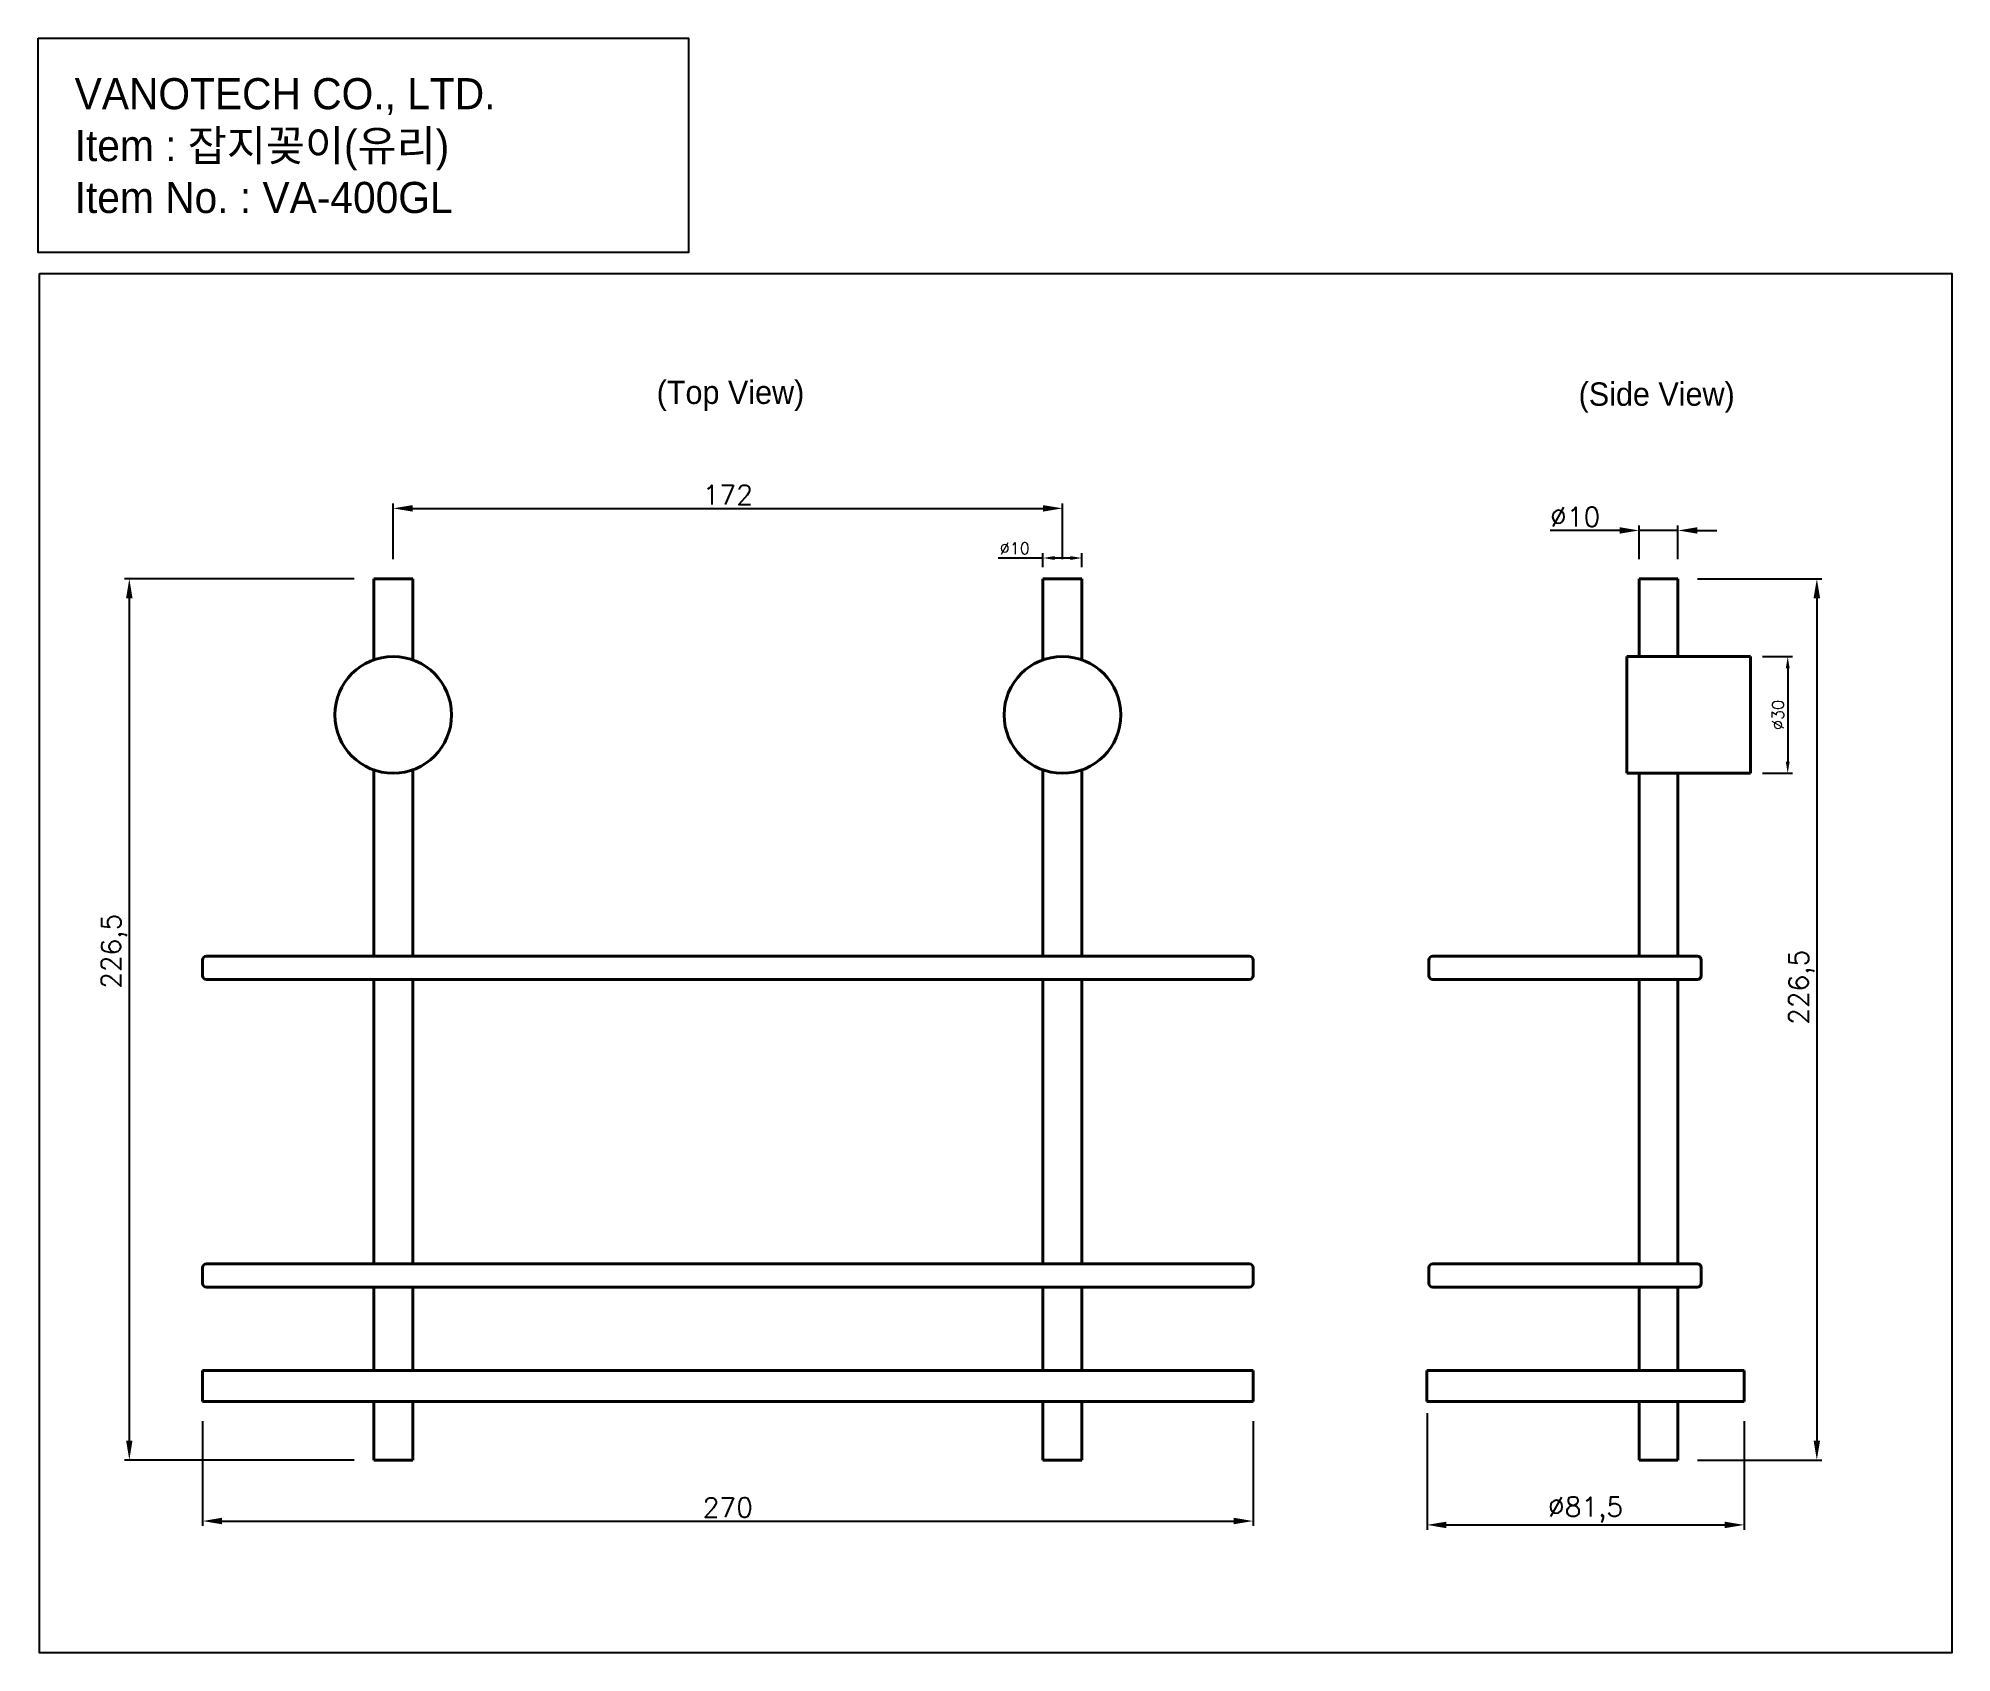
# Model space of a CAD drawing. Header units: millimetres. Extents: x 1596 to 3388, y 1264 to 3080.
# Drawn here: x 1596 to 2087.8, y 1263.8 to 1678.7 of the extents above.
import ezdxf

# ---------------------------------------------------------------- set-up
doc = ezdxf.new("R2010")
doc.units = ezdxf.units.MM
doc.header["$LTSCALE"] = 0.3
doc.styles.get("Standard").update_dxf_attribs({"font": 'txt.shx', "bigfont": 'whgtxt.shx'})
doc.styles.add('스타일', font='', dxfattribs={"height": 20})
doc.styles.get('스타일').set_extended_font_data('Gulim')
doc.dimstyles.new('ISO-25', dxfattribs={"dimtxt": 2.5, "dimasz": 2.5, "dimexe": 1.25, "dimexo": 0.625, "dimtad": 1, "dimtxsty": 'Standard', "dimcen": 2.5, "dimadec": 0, "dimazin": 0, "dimtfac": 1, "dimtmove": 0, "dimatfit": 3, "dimfxl": 1, "dimarcsym": 0})

# ---------------------------------------------------------------- blocks, each defined once
blk = doc.blocks.new('*D1')
at = {"color": 0, "lineweight": -2, "transparency": 16777216}
for p, q in [((1677.22, 1539.81), (1618.14, 1539.81)), ((1619.39, 1534.81), (1619.39, 1318.31)), ((1677.22, 1313.31), (1618.14, 1313.31))]:
    blk.add_line(p, q, dxfattribs=at)
at = {"color": 0, "transparency": 16777216}
for points in [[(1618.56, 1534.81), (1620.22, 1534.81), (1619.39, 1539.81)], [(1618.56, 1318.31), (1620.22, 1318.31), (1619.39, 1313.31)]]:
    blk.add_solid(points, dxfattribs=at)
at = {"layer": 'Defpoints', "color": 0, "transparency": 16777216}
for p in [(1682.22, 1539.81), (1619.39, 1313.31), (1682.22, 1313.31)]:
    blk.add_point(p, dxfattribs=at)
at = {"color": 7, "transparency": 16777216, "insert": (1615.47, 1444.06), "char_height": 5, "attachment_point": 5, "rotation": 90}
blk.add_mtext('226,5', dxfattribs=at)
blk = doc.blocks.new('*D2')
at = {"color": 0, "lineweight": -2, "transparency": 16777216}
for p, q in [((1687.22, 1544.81), (1687.22, 1559.14)), ((1859.22, 1544.81), (1859.22, 1559.14)), ((1692.22, 1557.89), (1854.22, 1557.89))]:
    blk.add_line(p, q, dxfattribs=at)
at = {"color": 0, "transparency": 16777216}
for points in [[(1692.22, 1558.72), (1692.22, 1557.06), (1687.22, 1557.89)], [(1854.22, 1558.72), (1854.22, 1557.06), (1859.22, 1557.89)]]:
    blk.add_solid(points, dxfattribs=at)
at = {"layer": 'Defpoints', "color": 0, "transparency": 16777216}
for p in [(1859.22, 1557.89), (1687.22, 1539.81), (1859.22, 1539.81)]:
    blk.add_point(p, dxfattribs=at)
at = {"color": 7, "transparency": 16777216, "insert": (1773.22, 1561.39), "char_height": 5, "attachment_point": 5}
blk.add_mtext('172', dxfattribs=at)
blk = doc.blocks.new('*D4')
at = {"color": 0, "lineweight": -2, "transparency": 16777216}
for p, q in [((1854.22, 1545.13), (1842.72, 1545.13)), ((1854.22, 1542.81), (1854.22, 1546.38)), ((1861.22, 1545.13), (1857.22, 1545.13)), ((1864.22, 1542.81), (1864.22, 1546.38))]:
    blk.add_line(p, q, dxfattribs=at)
at = {"color": 0, "transparency": 16777216}
for points in [[(1857.22, 1545.63), (1857.22, 1544.63), (1854.22, 1545.13)], [(1861.22, 1545.63), (1861.22, 1544.63), (1864.22, 1545.13)]]:
    blk.add_solid(points, dxfattribs=at)
at = {"layer": 'Defpoints', "color": 0, "transparency": 16777216}
for p in [(1864.22, 1545.13), (1854.22, 1539.81), (1864.22, 1539.81)]:
    blk.add_point(p, dxfattribs=at)
at = {"color": 7, "lineweight": 40, "transparency": 16777216, "insert": (1846.97, 1547.63), "char_height": 3, "attachment_point": 5}
blk.add_mtext('%%C10', dxfattribs=at)
blk = doc.blocks.new('*D6')
at = {"color": 0, "lineweight": -2, "transparency": 16777216}
for p, q in [((2022.42, 1539.81), (2054.37, 1539.81)), ((2053.12, 1534.81), (2053.12, 1318.31)), ((2022.42, 1313.31), (2054.37, 1313.31))]:
    blk.add_line(p, q, dxfattribs=at)
at = {"color": 0, "transparency": 16777216}
for points in [[(2052.28, 1534.81), (2053.95, 1534.81), (2053.12, 1539.81)], [(2052.28, 1318.31), (2053.95, 1318.31), (2053.12, 1313.31)]]:
    blk.add_solid(points, dxfattribs=at)
at = {"layer": 'Defpoints', "color": 0, "transparency": 16777216}
for p in [(2017.42, 1539.81), (2017.42, 1313.31), (2053.12, 1313.31)]:
    blk.add_point(p, dxfattribs=at)
at = {"color": 7, "transparency": 16777216, "insert": (2049.2, 1434.81), "char_height": 5, "attachment_point": 5, "rotation": 90}
blk.add_mtext('226,5', dxfattribs=at)
blk = doc.blocks.new('*D7')
at = {"color": 0, "lineweight": -2, "transparency": 16777216}
for p, q in [((2002.42, 1552.22), (1984.58, 1552.22)), ((2007.42, 1544.81), (2007.42, 1553.47)), ((2017.42, 1552.22), (2007.42, 1552.22)), ((2017.42, 1544.81), (2017.42, 1553.47)), ((2022.42, 1552.22), (2027.42, 1552.22))]:
    blk.add_line(p, q, dxfattribs=at)
at = {"color": 0, "transparency": 16777216}
for points in [[(2002.42, 1553.05), (2002.42, 1551.39), (2007.42, 1552.22)], [(2022.42, 1553.05), (2022.42, 1551.39), (2017.42, 1552.22)]]:
    blk.add_solid(points, dxfattribs=at)
at = {"layer": 'Defpoints', "color": 0, "transparency": 16777216}
for p in [(2017.42, 1552.22), (2007.42, 1539.81), (2017.42, 1539.81)]:
    blk.add_point(p, dxfattribs=at)
at = {"color": 7, "lineweight": -3, "transparency": 16777216, "insert": (1991, 1555.72), "char_height": 5, "attachment_point": 5}
blk.add_mtext('%%C10', dxfattribs=at)
blk = doc.blocks.new('*D5')
at = {"color": 0, "lineweight": -2, "transparency": 16777216}
for p, q in [((2039.11, 1519.81), (2046.88, 1519.81)), ((2045.63, 1516.81), (2045.63, 1492.81)), ((2039.11, 1489.81), (2046.88, 1489.81))]:
    blk.add_line(p, q, dxfattribs=at)
at = {"color": 0, "transparency": 16777216}
for points in [[(2045.13, 1516.81), (2046.13, 1516.81), (2045.63, 1519.81)], [(2045.13, 1492.81), (2046.13, 1492.81), (2045.63, 1489.81)]]:
    blk.add_solid(points, dxfattribs=at)
at = {"layer": 'Defpoints', "color": 0, "transparency": 16777216}
for p in [(2036.11, 1519.81), (2036.11, 1489.81), (2045.63, 1489.81)]:
    blk.add_point(p, dxfattribs=at)
at = {"color": 7, "transparency": 16777216, "insert": (2043.13, 1504.81), "char_height": 3, "attachment_point": 5, "rotation": 90}
blk.add_mtext('%%C30', dxfattribs=at)
blk = doc.blocks.new('*D8')
at = {"color": 0, "lineweight": -2, "transparency": 16777216}
for p, q in [((1638.22, 1323.31), (1638.22, 1296.37)), ((1908.22, 1323.31), (1908.22, 1296.37)), ((1643.22, 1297.62), (1903.22, 1297.62))]:
    blk.add_line(p, q, dxfattribs=at)
at = {"color": 0, "transparency": 16777216}
for points in [[(1643.22, 1298.46), (1643.22, 1296.79), (1638.22, 1297.62)], [(1903.22, 1298.46), (1903.22, 1296.79), (1908.22, 1297.62)]]:
    blk.add_solid(points, dxfattribs=at)
at = {"layer": 'Defpoints', "color": 0, "transparency": 16777216}
for p in [(1638.22, 1328.31), (1908.22, 1328.31), (1908.22, 1297.62)]:
    blk.add_point(p, dxfattribs=at)
at = {"color": 7, "transparency": 16777216, "insert": (1773.22, 1301.12), "char_height": 5, "attachment_point": 5}
blk.add_mtext('270', dxfattribs=at)
blk = doc.blocks.new('*D9')
at = {"color": 0, "lineweight": -2, "transparency": 16777216}
for p, q in [((1952.92, 1325.31), (1952.92, 1295.38)), ((2034.42, 1323.31), (2034.42, 1295.38)), ((1957.92, 1296.63), (2029.42, 1296.63))]:
    blk.add_line(p, q, dxfattribs=at)
at = {"color": 0, "transparency": 16777216}
for points in [[(1957.92, 1297.46), (1957.92, 1295.79), (1952.92, 1296.63)], [(2029.42, 1297.46), (2029.42, 1295.79), (2034.42, 1296.63)]]:
    blk.add_solid(points, dxfattribs=at)
at = {"layer": 'Defpoints', "color": 0, "transparency": 16777216}
for p in [(1952.92, 1330.31), (2034.42, 1328.31), (2034.42, 1296.63)]:
    blk.add_point(p, dxfattribs=at)
at = {"color": 7, "transparency": 16777216, "insert": (1993.67, 1300.54), "char_height": 5, "attachment_point": 5}
blk.add_mtext('%%C81,5', dxfattribs=at)

msp = doc.modelspace()

# ---------------------------------------------------------------- linework, layer by layer
at = {"lineweight": 40}
for p, q in [((1682.219, 1539.808), (1692.219, 1539.808)), ((1682.219, 1518.95), (1682.219, 1539.808)), ((1692.219, 1539.808), (1692.219, 1518.95)), ((1854.219, 1539.808), (1864.219, 1539.808)), ((1854.219, 1518.95), (1854.219, 1539.808)), ((1864.219, 1539.808), (1864.219, 1518.95)), ((2007.416, 1539.808), (2017.416, 1539.808)), ((2007.416, 1519.808), (2007.416, 1539.808)), ((2017.416, 1539.808), (2017.416, 1519.808)), ((2004.316, 1489.808), (2004.316, 1519.808)), ((2004.316, 1519.808), (2036.106, 1519.808)), ((2036.106, 1519.808), (2036.106, 1489.808)), ((1682.219, 1449.808), (1682.219, 1490.666)), ((1692.219, 1490.666), (1692.219, 1449.808)), ((1854.219, 1449.808), (1854.219, 1490.666)), ((1864.219, 1490.666), (1864.219, 1449.808)), ((2036.106, 1489.808), (2004.316, 1489.808)), ((2007.416, 1449.808), (2007.416, 1489.808)), ((2017.416, 1489.808), (2017.416, 1449.808)), ((1682.219, 1442.808), (1682.219, 1449.808)), ((1692.219, 1449.808), (1692.219, 1442.808)), ((1854.219, 1442.808), (1854.219, 1449.808)), ((1864.219, 1449.808), (1864.219, 1442.808)), ((2007.416, 1442.808), (2007.416, 1449.808)), ((2017.416, 1449.808), (2017.416, 1442.808)), ((1638.219, 1441.808), (1638.219, 1437.808)), ((1908.219, 1441.808), (1908.219, 1437.808)), ((1953.416, 1441.808), (1953.416, 1437.808)), ((2023.416, 1441.808), (2023.416, 1437.808)), ((1682.219, 1363.724), (1682.219, 1436.808)), ((1692.219, 1436.808), (1692.219, 1363.724)), ((1854.219, 1363.724), (1854.219, 1436.808)), ((1864.219, 1436.808), (1864.219, 1363.724)), ((2007.416, 1363.724), (2007.416, 1436.808)), ((2017.416, 1436.808), (2017.416, 1363.724)), ((1682.219, 1363.724), (1682.219, 1370.724)), ((1692.219, 1370.724), (1692.219, 1363.724)), ((1854.219, 1363.724), (1854.219, 1370.724)), ((1864.219, 1370.724), (1864.219, 1363.724)), ((2007.416, 1363.724), (2007.416, 1370.724)), ((2017.416, 1370.724), (2017.416, 1363.724)), ((1638.219, 1362.724), (1638.219, 1358.724)), ((1908.219, 1362.724), (1908.219, 1358.724)), ((1953.416, 1362.724), (1953.416, 1358.724)), ((2023.416, 1362.724), (2023.416, 1358.724)), ((1682.219, 1336.308), (1682.219, 1357.724)), ((1692.219, 1357.724), (1692.219, 1336.308)), ((1854.219, 1336.308), (1854.219, 1357.724)), ((1864.219, 1357.724), (1864.219, 1336.308)), ((2007.416, 1336.308), (2007.416, 1357.724)), ((2017.416, 1357.724), (2017.416, 1336.308)), ((1638.219, 1336.308), (1638.219, 1328.308)), ((1638.219, 1336.308), (1908.219, 1336.308)), ((1908.219, 1336.308), (1908.219, 1328.308)), ((1952.916, 1328.308), (1952.916, 1336.308)), ((2034.416, 1336.308), (1952.916, 1336.308)), ((2034.416, 1336.308), (2034.416, 1328.308)), ((1638.219, 1328.308), (1908.219, 1328.308)), ((1692.219, 1328.308), (1682.219, 1328.308)), ((1682.219, 1313.308), (1682.219, 1328.308)), ((1682.219, 1328.308), (1692.219, 1328.308)), ((1692.219, 1328.308), (1692.219, 1313.308)), ((1864.219, 1328.308), (1854.219, 1328.308)), ((1864.219, 1328.308), (1854.219, 1328.308)), ((1854.219, 1313.308), (1854.219, 1328.308)), ((1864.219, 1328.308), (1864.219, 1313.308)), ((2034.416, 1328.308), (1952.916, 1328.308)), ((2017.416, 1328.308), (2007.416, 1328.308)), ((2017.416, 1328.308), (2007.416, 1328.308)), ((2007.416, 1313.308), (2007.416, 1328.308)), ((2017.416, 1328.308), (2017.416, 1313.308)), ((1692.219, 1313.308), (1682.219, 1313.308)), ((1864.219, 1313.308), (1854.219, 1313.308)), ((2017.416, 1313.308), (2007.416, 1313.308))]:
    msp.add_line(p, q, dxfattribs=at)
at = {"linetype": 'Continuous', "lineweight": 40}
for p, q in [((1639.219, 1442.808), (1773.219, 1442.808)), ((1907.219, 1442.808), (1773.219, 1442.808)), ((2022.416, 1442.808), (1954.416, 1442.808)), ((1639.219, 1436.808), (1773.219, 1436.808)), ((1907.219, 1436.808), (1773.219, 1436.808)), ((2022.416, 1436.808), (1954.416, 1436.808)), ((1639.219, 1363.724), (1773.219, 1363.724)), ((1907.219, 1363.724), (1773.219, 1363.724)), ((2022.416, 1363.724), (1954.416, 1363.724)), ((1639.219, 1357.724), (1773.219, 1357.724)), ((1907.219, 1357.724), (1773.219, 1357.724)), ((2022.416, 1357.724), (1954.416, 1357.724))]:
    msp.add_line(p, q, dxfattribs=at)
at = {"color": 3}
msp.add_lwpolyline([(1595.991, 1678.71), (1763.11, 1678.71), (1763.11, 1623.658), (1595.991, 1623.658)], close=True, dxfattribs=at)
at = {"color": 6}
msp.add_lwpolyline([(1596.29, 1618.257), (2087.784, 1618.257), (2087.784, 1263.778), (1596.29, 1263.778)], close=True, dxfattribs=at)
at = {"lineweight": 40}
for centre in [(1687.219, 1504.808), (1859.219, 1504.808)]:
    msp.add_circle(centre, 15, dxfattribs=at)
for centre, start, end in [((1639.219, 1441.808), 90, 180), ((1907.219, 1441.808), 0, 90), ((1954.416, 1441.808), 90, 180), ((2022.416, 1441.808), 360, 90), ((1639.219, 1437.808), 180, 270), ((1907.219, 1437.808), 270, 0), ((1954.416, 1437.808), 180, 270), ((2022.416, 1437.808), 270, 360), ((1639.219, 1362.724), 90, 180), ((1907.219, 1362.724), 0, 90), ((1954.416, 1362.724), 90, 180), ((2022.416, 1362.724), 360, 90), ((1639.219, 1358.724), 180, 270), ((1907.219, 1358.724), 270, 0), ((1954.416, 1358.724), 180, 270), ((2022.416, 1358.724), 270, 360)]:
    msp.add_arc(centre, 1, start, end, dxfattribs=at)

# ---------------------------------------------------------------- texts
at = {"color": 3, "insert": (1605.346, 1668.469), "char_height": 8, "width": 363.40321, "attachment_point": 1, "style": '스타일'}
msp.add_mtext('\\pt32;{\\C6;VANOTECH CO., LTD.\\P\\ptz;\\C256;Item : 잡지꽂이(유리)\\PItem No. : VA-400GL}', dxfattribs=at)
at = {"char_height": 6, "width": 133.15596, "attachment_point": 1, "style": '스타일'}
for s, insert in [('(Top View)', (1754.928, 1590.726)), ('(Side View)', (1991.887, 1590.265))]:
    msp.add_mtext(s, dxfattribs=dict(at, insert=insert))

# ---------------------------------------------------------------- dimensions: what is measured, and where the dimension line sits
at = {"color": 5}
for base, p1, p2, picture, middle in [((1859.219, 1557.891), (1687.219, 1539.808), (1859.219, 1539.808), '*D2', (1773.219, 1557.891)), ((1908.219, 1297.625), (1638.219, 1328.308), (1908.219, 1328.308), '*D8', (1773.219, 1297.625))]:
    dim = msp.add_linear_dim(base=base, p1=p1, p2=p2, dimstyle='ISO-25', override={"dimtxt": 5, "dimasz": 5, "dimexo": 5, "dimgap": 1, "dimclrt": 7}, dxfattribs=at)
    dim.commit()
    dim.dimension.update_dxf_attribs({"geometry": picture, "text_midpoint": middle, "dimtype": 160})
at = {"color": 5, "lineweight": -3}
dim = msp.add_linear_dim(base=(2017.416, 1552.219), p1=(2007.416, 1539.808), p2=(2017.416, 1539.808), text='%%C<>', dimstyle='ISO-25', override={"dimtxt": 5, "dimasz": 5, "dimexo": 5, "dimgap": 1, "dimclrt": 7}, dxfattribs=at)
dim.commit()
dim.dimension.update_dxf_attribs({"geometry": '*D7', "text_midpoint": (1991, 1552.219), "dimtype": 160})
at = {"color": 5, "lineweight": 40}
dim = msp.add_linear_dim(base=(1864.219, 1545.133), p1=(1854.219, 1539.808), p2=(1864.219, 1539.808), text='%%C<>', dimstyle='ISO-25', override={"dimtxt": 3, "dimasz": 3, "dimexo": 3, "dimgap": 1, "dimclrt": 7}, dxfattribs=at)
dim.commit()
dim.dimension.update_dxf_attribs({"geometry": '*D4', "text_midpoint": (1846.969, 1545.133), "dimtype": 160})
at = {"color": 5}
for base, p1, p2, picture, middle in [((1619.391, 1313.308), (1682.219, 1539.808), (1682.219, 1313.308), '*D1', (1619.391, 1444.058)), ((2053.115, 1313.308), (2017.416, 1539.808), (2017.416, 1313.308), '*D6', (2053.115, 1434.808))]:
    dim = msp.add_linear_dim(base=base, p1=p1, p2=p2, angle=90, dimstyle='ISO-25', override={"dimtxt": 5, "dimasz": 5, "dimexo": 5, "dimgap": 1, "dimclrt": 7}, dxfattribs=at)
    dim.commit()
    dim.dimension.update_dxf_attribs({"geometry": picture, "text_midpoint": middle, "dimtype": 160})
dim = msp.add_linear_dim(base=(2045.63, 1489.808), p1=(2036.106, 1519.808), p2=(2036.106, 1489.808), angle=90, text='%%C<>', dimstyle='ISO-25', override={"dimtxt": 3, "dimasz": 3, "dimexo": 3, "dimgap": 1, "dimclrt": 7}, dxfattribs=at)
dim.commit()
dim.dimension.update_dxf_attribs({"geometry": '*D5', "text_midpoint": (2045.63, 1504.808), "dimtype": 160})
dim = msp.add_linear_dim(base=(2034.416, 1296.625), p1=(1952.916, 1330.308), p2=(2034.416, 1328.308), text='%%C<>', dimstyle='ISO-25', override={"dimtxt": 5, "dimasz": 5, "dimexo": 5, "dimgap": 1, "dimclrt": 7}, dxfattribs=at)
dim.commit()
dim.dimension.update_dxf_attribs({"geometry": '*D9', "text_midpoint": (1993.666, 1296.625), "dimtype": 160})

doc.saveas('drawing.dxf')
